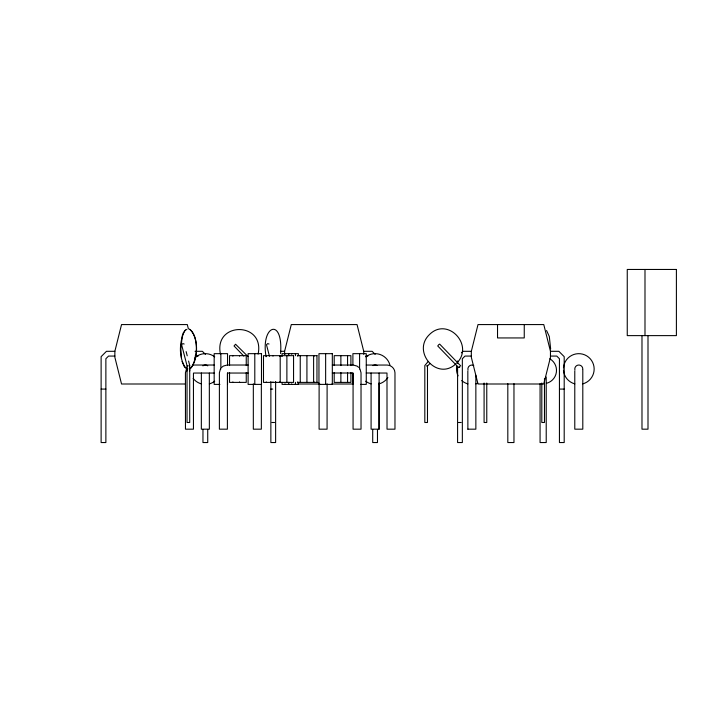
<?xml version="1.0" encoding="UTF-8"?>
<svg xmlns="http://www.w3.org/2000/svg" width="712" height="712" viewBox="0 0 712 712"><rect width="100%" height="100%" fill="white"/><g stroke="black" fill="none" stroke-linecap="round" stroke-linejoin="round"><path stroke-width="1.07" d="M187.034 370.952L187.034 365.674L181.613 344.75L182.824 343.593L184.159 344.03M189.712 370.952L189.712 365.594L189.045 365.683M280.599 353.553C283.269 316.582 260.414 325.339 266.092 356.748M258.1 354.14C265.078 321.379 213.475 321.379 220.453 354.14M182.201 336.5L180.866 348.987L181.471 357.807M185.111 383.999L121.538 383.999L114.863 357.273L114.863 351.31L121.538 324.574L187.3 324.574L188.369 328.855M284.604 354.291L284.604 351.31L291.288 324.574L357.05 324.574L363.734 351.31L363.734 354.291M471.326 351.31L478.01 324.574L543.772 324.574L550.456 351.31L550.456 357.273L543.772 383.999L478.01 383.999L471.326 357.273L471.326 351.31L462.933 351.31L461.403 352.841M182.227 335.948L183.215 333.02L185.574 330.039M186.473 369.012L185.431 372.776L185.467 429.176L193.45 429.176L193.45 373.302M220.426 369.012L219.385 372.776L219.385 429.176L227.395 429.176L227.395 373.302M184.506 331.178C179.166 342.169 178.587 357.602 185.574 367.935M189.659 365.541L189.347 365.915A1.335 0.854 -12.8 0 1 189.089 366.093M456.81 363.084C474.699 345.115 447.225 316.075 429.14 334.88C411.643 352.209 437.684 381.41 456.009 363.716M458.848 367.543L459.934 366.849L458.492 367.08M428.188 361.5L424.815 365.541L424.815 422.492L427.485 422.492L427.485 366.066L429.79 363.69M184.817 330.528L186.882 329.362M191.172 367.935C197.616 357.842 199.004 338.022 189.864 329.362M221.708 367.348L223.372 366.066L227.137 365.025L248.114 365.025M189.864 368.602C198.675 361.945 199.084 335.067 189.25 329.042M189.107 368.923L190.006 368.602M114.863 351.31L106.462 351.31L101.122 356.659L101.122 442.544L105.874 442.544L105.874 358.741L108.553 356.071L114.863 356.071M195.035 351.31L202.377 351.31L205.439 354.362M280.412 351.31L284.604 351.31M363.734 351.31L372.127 351.31L375.18 354.362M550.456 351.31L558.849 351.31L564.198 356.659L564.198 442.544L559.436 442.544L559.436 358.741L556.766 356.071L550.456 356.071M317.009 355.662L297.438 355.662L297.438 356.125M195.035 356.071L198.194 356.071M280.403 356.071L282.504 356.071M365.834 356.071L367.935 356.071M471.326 356.071L465.016 356.071L462.346 358.741L462.346 442.544L457.585 442.544L457.585 366.386M193.192 365.025L214.17 365.025M332.326 365.051L353.303 365.051L357.05 366.093L358.715 367.365M366.271 365.051L387.248 365.051C391.333 365.114 394.92 368.691 394.973 372.776L394.973 429.176L387.025 429.176L386.99 373.043L366.271 373.008M193.717 373.043L214.17 373.043M227.662 373.043L248.114 373.043M332.326 373.008L352.778 373.008M317.961 382.397L297.438 382.397L297.438 381.943M297.865 383.999L319.786 383.999M331.845 383.999L352.663 383.999M219.892 384.4L214.17 384.4L214.17 353.659L227.537 353.659L227.537 365.051M360.539 384.4L366.271 384.4L366.271 353.659L352.903 353.659L352.903 365.051M101.122 389.081L105.874 389.081M270.863 389.081L272.767 389.081M559.436 389.081L564.198 389.081M271.913 422.492L274.583 422.492M458.492 422.492L461.171 422.492M467.837 429.176L475.856 429.176L475.856 375.233M187.701 365.71L187.105 365.915A1.335 0.854 -12.8 0 0 187.487 366.235M426.897 365.648C427.645 365.523 426.808 365.87 426.88 366.235M186.74 368.602L187.639 368.923M186.882 368.602L184.364 366.787L182.058 361.465M460.78 365.968L439.669 344.11L438.806 344.617L437.738 345.961L457.246 366.155M247.972 356.534L235.574 344.252L234.043 345.961L243.798 356.062M269.038 344.03L267.694 343.593L266.484 344.75L269.465 356.258M546.558 330.528L549.317 336.5L550.652 348.987M359.987 369.03L361.029 372.776L361.029 429.176L353.072 429.176L353.072 373.302M186.135 351.603L187.22 355.804M188.582 361.046L189.668 365.238M648 335.619L648 429.176L641.984 429.176L641.984 335.619M644.992 269.456L644.992 335.619M582.799 369.475L582.799 429.176L574.78 429.176L574.78 371.085M546.22 377.048L546.22 442.544L540.07 442.544L540.07 383.715M544.475 378.633L544.475 422.492L541.805 422.492L541.805 383.02M524.255 324.574L524.255 337.942L497.528 337.942L497.528 324.574M513.966 383.715L513.966 442.544L507.816 442.544L507.816 383.715M486.768 383.02L486.768 422.492L484.089 422.492L484.089 383.02M467.837 371.085L467.873 429.176M457.585 360.975L457.585 363.138M379.104 373.035L379.104 429.176L371.085 429.176L371.085 373.052M379.069 382.923L379.069 429.176M377.476 429.452L377.476 442.544L372.714 442.544L372.714 429.452M359.587 353.659L359.587 369.03M352.903 373.008L352.903 384.4M350.9 365.576L350.9 355.662L334.195 355.662L334.195 365.576M350.9 372.492L350.9 382.397L334.195 382.397L334.195 372.492M347.563 355.662L347.563 365.576M347.563 372.492L347.563 382.397M340.879 355.662L340.879 365.576M340.879 372.492L340.879 382.397M327.111 383.839L327.075 429.176L319.092 429.176L319.118 383.163M325.642 353.659L325.642 384.4M316.956 355.662L316.956 382.397M314.143 355.662L314.143 356.125M314.143 381.943L314.143 382.397M313.609 355.662L313.609 382.397M306.925 355.662L306.925 382.397M300.242 355.662L300.242 382.397M298.373 355.724L298.373 353.659L282.068 353.659L282.068 355.724M298.373 382.344L298.373 384.4L282.068 384.4L282.068 382.344M295.435 353.659L295.435 355.724M295.435 382.344L295.435 384.4M291.689 353.659L291.689 354.184M291.689 383.875L291.689 384.4M288.752 353.659L288.752 355.724M288.752 382.344L288.752 384.4M286.883 355.662L286.883 382.397M285.005 353.659L285.005 354.184M285.005 383.875L285.005 384.4M280.199 355.662L280.199 382.397M279.665 355.662L279.665 356.125M279.665 381.943L279.665 382.397M275.624 381.498L275.624 442.544L270.863 442.544L270.863 381.516M272.981 355.662L272.981 356.125M272.981 381.943L272.981 382.397M266.297 355.662L266.297 356.125M266.297 381.943L266.297 382.397M261.349 384.257L261.349 429.176L253.33 429.176L253.33 383.839M254.798 353.659L254.798 384.4M246.245 365.576L246.245 355.662L229.54 355.662L229.54 365.576M246.245 372.492L246.245 382.397L229.54 382.397L229.54 372.492M239.561 355.662L239.561 356.125M239.561 381.943L239.561 382.397M232.877 355.662L232.877 356.125M232.877 381.943L232.877 382.397M227.537 373.008L227.537 384.4M220.853 353.659L220.853 369.03M209.328 373.079L209.355 429.176L201.336 429.176L201.371 373.008M207.726 429.452L207.726 442.544L202.965 442.544L202.965 429.452M189.712 367.988L189.712 422.492L187.034 422.492L187.034 367.988M563.45 368.033A15.37 15.37 0 0 1 578.117 353.677A15.37 15.37 0 0 1 593.977 366.689A15.37 15.37 0 0 1 582.763 383.875M574.807 383.875A15.37 15.37 0 0 1 563.45 370.035M574.94 370.169A4.014 4.014 0 0 1 578.162 365.069A4.014 4.014 0 0 1 582.799 368.932M477.734 383.234A15.37 15.37 0 0 1 475.83 383.875M467.873 383.875A15.37 15.37 0 0 1 461.714 380.582M458.065 375.838A15.37 15.37 0 0 1 456.775 366.03M468.007 370.169A4.014 4.014 0 0 1 473.765 365.505M214.704 381.223A15.37 15.37 0 0 1 209.328 383.875M201.371 383.875A15.37 15.37 0 0 1 193.148 378.392M194.474 358.163A15.37 15.37 0 0 1 214.704 356.837M202.893 365.861A4.014 4.014 0 0 1 207.779 365.843M387.88 377.565A15.37 15.37 0 0 1 379.069 383.875M371.112 383.875A15.37 15.37 0 0 1 365.737 381.223M365.737 356.837A15.37 15.37 0 0 1 389.936 365.051M372.999 365.612A4.014 4.014 0 0 1 377.004 365.505M549.824 358.795A13.368 13.368 0 0 1 546.602 383.279M676.4 269.456L627.254 269.456L627.254 335.619L676.4 335.619L676.4 269.456M261.482 353.659L248.114 353.659L248.114 384.4L261.482 384.4L261.482 353.659M332.326 353.659L318.958 353.659L318.958 384.4L332.326 384.4L332.326 353.659M293.558 355.662L263.485 355.662L263.485 382.397L293.558 382.397L293.558 355.662"/></g></svg>
